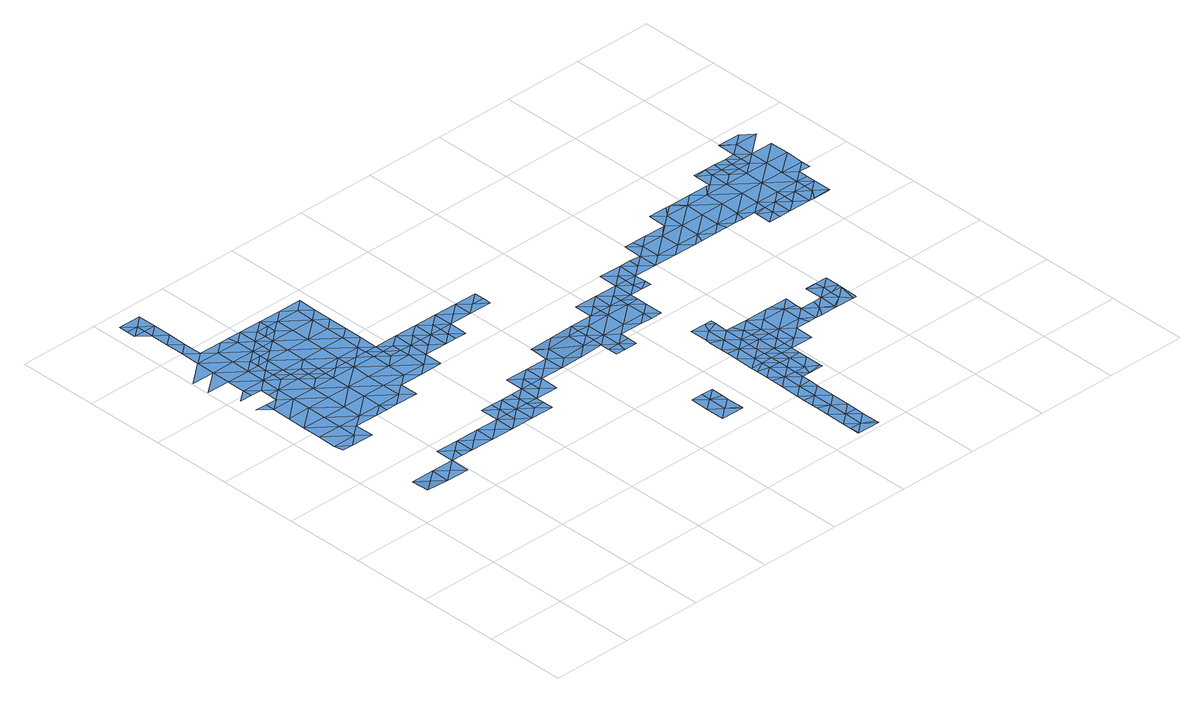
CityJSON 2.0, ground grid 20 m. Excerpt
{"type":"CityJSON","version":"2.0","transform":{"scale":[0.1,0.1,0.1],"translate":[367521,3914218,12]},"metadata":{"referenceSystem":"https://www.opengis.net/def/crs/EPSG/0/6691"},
"CityObjects":{
"waterbody1":{"type":"WaterBody","attributes":{"name":"9","class":"1140","function":"1","WaterBodyRiverFloodingRiskAttribute.description":"5","WaterBodyRiverFloodingRiskAttribute.rankOrg":"2","WaterBodyRiverFloodingRiskAttribute.adminType":"2","WaterBodyRiverFloodingRiskAttribute.scale":"L1"},"geometry":[{"type":"MultiSurface","lod":"1","boundaries":[[[0,1,2]],[[3,2,4]],[[2,1,4]],[[3,5,6]],[[1,7,4]],[[3,4,5]],[[5,8,6]],[[6,9,10]],[[11,12,13]],[[14,13,10]],[[13,15,11]],[[16,17,18]],[[19,4,7]],[[5,4,19]],[[6,8,9]],[[18,20,16]],[[5,21,8]],[[10,9,14]],[[22,23,24]],[[15,13,14]],[[5,19,21]],[[8,25,9]],[[16,26,23]],[[27,24,28]],[[21,25,8]],[[29,30,20]],[[26,16,20]],[[30,15,14]],[[29,15,30]],[[9,31,14]],[[23,32,24]],[[19,33,21]],[[25,31,9]],[[26,32,23]],[[26,20,30]],[[14,34,30]],[[24,35,28]],[[36,37,28]],[[34,14,31]],[[26,30,38]],[[39,36,28]],[[24,32,35]],[[38,40,26]],[[41,32,26]],[[36,42,37]],[[40,41,26]],[[21,33,43]],[[44,30,34]],[[45,43,33]],[[39,28,35]],[[38,30,44]],[[25,21,46]],[[47,37,42]],[[25,48,31]],[[41,49,32]],[[50,51,52]],[[46,21,43]],[[42,53,47]],[[49,54,32]],[[32,54,35]],[[31,48,34]],[[52,47,53]],[[55,38,44]],[[56,43,45]],[[52,57,50]],[[58,39,35]],[[25,46,48]],[[54,58,35]],[[44,34,59]],[[57,52,53]],[[60,55,44]],[[59,60,44]],[[36,39,61]],[[56,62,43]],[[63,34,48]],[[59,34,63]],[[55,60,64]],[[46,43,62]],[[54,65,58]],[[46,66,48]],[[67,59,63]],[[61,39,68]],[[39,58,68]],[[69,62,56]],[[65,70,58]],[[71,63,48]],[[46,62,66]],[[66,72,48]],[[73,61,68]],[[70,74,58]],[[75,68,58]],[[74,75,58]],[[67,63,76]],[[71,76,63]],[[69,77,62]],[[62,77,66]],[[73,68,78]],[[48,72,71]],[[78,68,75]],[[79,72,66]],[[77,79,66]],[[80,76,71]],[[81,82,75]],[[78,75,82]],[[71,72,83]],[[80,71,84]],[[85,78,82]],[[83,72,79]],[[81,86,82]],[[87,84,71]],[[77,88,79]],[[83,87,71]],[[89,86,81]],[[86,85,82]],[[90,84,87]],[[83,91,87]],[[83,79,92]],[[79,88,92]],[[93,90,87]],[[91,93,87]],[[83,94,91]],[[88,95,92]],[[83,92,94]],[[90,93,96]],[[97,91,94]],[[98,94,92]],[[95,98,92]],[[99,94,98]],[[97,94,99]],[[99,98,100]],[[98,101,100]],[[102,99,100]],[[102,100,103]],[[100,101,103]],[[101,104,103]],[[104,101,105]],[[106,103,104]],[[104,105,107]],[[108,106,104]],[[108,104,107]]]}]},
"waterbody2":{"type":"WaterBody","attributes":{"name":"9","class":"1140","function":"1","WaterBodyRiverFloodingRiskAttribute.description":"5","WaterBodyRiverFloodingRiskAttribute.rankOrg":"2","WaterBodyRiverFloodingRiskAttribute.adminType":"2","WaterBodyRiverFloodingRiskAttribute.scale":"L1"},"geometry":[{"type":"MultiSurface","lod":"1","boundaries":[[[109,110,111]],[[109,111,112]],[[113,114,115]],[[114,109,115]],[[110,116,111]],[[112,113,115]],[[116,112,111]],[[112,115,109]]]}]},
"waterbody3":{"type":"WaterBody","attributes":{"name":"9","class":"1140","function":"1","WaterBodyRiverFloodingRiskAttribute.description":"5","WaterBodyRiverFloodingRiskAttribute.rankOrg":"2","WaterBodyRiverFloodingRiskAttribute.adminType":"2","WaterBodyRiverFloodingRiskAttribute.scale":"L1"},"geometry":[{"type":"MultiSurface","lod":"1","boundaries":[[[117,118,116]],[[119,120,121]],[[116,118,122]],[[119,121,123]],[[117,124,118]],[[120,119,124]],[[124,119,123]],[[123,118,124]],[[122,118,123]]]}]},
"waterbody4":{"type":"WaterBody","attributes":{"name":"9","class":"1140","function":"1","WaterBodyRiverFloodingRiskAttribute.description":"5","WaterBodyRiverFloodingRiskAttribute.rankOrg":"1","WaterBodyRiverFloodingRiskAttribute.adminType":"2","WaterBodyRiverFloodingRiskAttribute.scale":"L1"},"geometry":[{"type":"MultiSurface","lod":"1","boundaries":[[[125,126,127]],[[126,125,51]],[[128,127,126]],[[51,50,126]],[[50,57,126]],[[128,126,57]]]}]},
"waterbody5":{"type":"WaterBody","attributes":{"name":"9","class":"1140","function":"1","WaterBodyRiverFloodingRiskAttribute.description":"5","WaterBodyRiverFloodingRiskAttribute.rankOrg":"1","WaterBodyRiverFloodingRiskAttribute.adminType":"2","WaterBodyRiverFloodingRiskAttribute.scale":"L1"},"geometry":[{"type":"MultiSurface","lod":"1","boundaries":[[[129,130,131]],[[120,132,121]],[[133,132,120]],[[132,133,130]],[[133,131,130]],[[133,134,131]],[[135,134,136]],[[137,134,135]],[[138,137,135]],[[139,140,138]],[[130,121,132]],[[137,131,134]],[[136,139,135]],[[135,139,138]],[[137,129,131]]]}]},
"waterbody6":{"type":"WaterBody","attributes":{"name":"9","class":"1140","function":"1","WaterBodyRiverFloodingRiskAttribute.description":"5","WaterBodyRiverFloodingRiskAttribute.rankOrg":"1","WaterBodyRiverFloodingRiskAttribute.adminType":"2","WaterBodyRiverFloodingRiskAttribute.scale":"L1"},"geometry":[{"type":"MultiSurface","lod":"1","boundaries":[[[141,142,143]],[[141,143,144]],[[144,84,141]],[[90,96,141]],[[96,145,141]],[[146,147,148]],[[149,148,147]],[[150,149,89]],[[151,152,150]],[[153,154,155]],[[142,156,152]],[[153,156,154]],[[157,154,156]],[[142,157,156]],[[145,157,142]],[[142,141,145]],[[142,152,143]],[[143,152,158]],[[158,152,151]],[[70,158,151]],[[159,158,70]],[[160,158,159]],[[161,160,159]],[[161,64,160]],[[55,64,161]],[[40,55,161]],[[40,38,55]],[[49,41,159]],[[65,49,159]],[[49,65,54]],[[81,75,151]],[[151,89,81]],[[150,89,151]],[[155,146,148]],[[153,155,148]],[[153,148,149]],[[150,153,149]],[[152,153,150]],[[156,153,152]],[[149,86,89]],[[85,86,149]],[[147,85,149]],[[151,75,74]],[[161,41,40]],[[64,162,160]],[[160,162,144]],[[161,159,41]],[[159,70,65]],[[74,70,151]],[[160,143,158]],[[144,143,160]],[[80,84,144]],[[80,144,76]],[[162,76,144]],[[162,64,60]],[[60,59,67]],[[60,67,162]],[[67,76,162]],[[90,141,84]]]}]},
"waterbody7":{"type":"WaterBody","attributes":{"name":"9","class":"1140","function":"1","WaterBodyRiverFloodingRiskAttribute.description":"5","WaterBodyRiverFloodingRiskAttribute.rankOrg":"2","WaterBodyRiverFloodingRiskAttribute.adminType":"2","WaterBodyRiverFloodingRiskAttribute.scale":"L1"},"geometry":[{"type":"MultiSurface","lod":"1","boundaries":[[[140,163,164]],[[165,166,167]],[[137,164,167]],[[168,166,165]],[[130,129,166]],[[164,137,138]],[[167,164,169]],[[167,166,137]],[[129,137,166]],[[130,166,168]],[[138,140,164]],[[164,163,169]]]}]},
"waterbody8":{"type":"WaterBody","attributes":{"name":"9","class":"1140","function":"1","WaterBodyRiverFloodingRiskAttribute.description":"5","WaterBodyRiverFloodingRiskAttribute.rankOrg":"1","WaterBodyRiverFloodingRiskAttribute.adminType":"2","WaterBodyRiverFloodingRiskAttribute.scale":"L1"},"geometry":[{"type":"MultiSurface","lod":"1","boundaries":[[[170,171,172]],[[140,172,163]],[[140,173,172]],[[173,170,172]],[[171,163,172]]]}]},
"waterbody9":{"type":"WaterBody","attributes":{"name":"9","class":"1140","function":"1","WaterBodyRiverFloodingRiskAttribute.description":"5","WaterBodyRiverFloodingRiskAttribute.rankOrg":"1","WaterBodyRiverFloodingRiskAttribute.adminType":"2","WaterBodyRiverFloodingRiskAttribute.scale":"L1"},"geometry":[{"type":"MultiSurface","lod":"1","boundaries":[[[174,108,175]],[[108,176,175]],[[175,177,174]],[[178,103,179]],[[93,97,180]],[[103,181,179]],[[106,181,103]],[[174,179,181]],[[180,182,96]],[[102,103,178]],[[93,180,96]],[[176,177,175]],[[97,99,180]],[[179,182,178]],[[106,108,181]],[[180,99,182]],[[99,178,182]],[[178,99,102]],[[91,97,93]],[[174,181,108]]]}]},
"waterbody10":{"type":"WaterBody","attributes":{"name":"9","class":"1140","function":"1","WaterBodyRiverFloodingRiskAttribute.description":"5","WaterBodyRiverFloodingRiskAttribute.rankOrg":"2","WaterBodyRiverFloodingRiskAttribute.adminType":"2","WaterBodyRiverFloodingRiskAttribute.scale":"L1"},"geometry":[{"type":"MultiSurface","lod":"1","boundaries":[[[171,170,183]],[[184,185,186]],[[184,187,185]],[[187,188,189]],[[170,190,183]],[[191,185,192]],[[192,185,193]],[[194,195,193]],[[195,192,193]],[[192,196,191]],[[197,187,189]],[[194,193,198]],[[197,189,199]],[[163,171,183]],[[200,192,195]],[[189,188,170]],[[170,188,190]],[[187,190,188]],[[200,196,192]],[[186,185,191]],[[193,185,197]],[[187,197,185]],[[193,199,198]],[[197,199,193]],[[201,163,183]],[[190,201,183]]]}]},
"waterbody11":{"type":"WaterBody","attributes":{"name":"9","class":"1140","function":"1","WaterBodyRiverFloodingRiskAttribute.description":"5","WaterBodyRiverFloodingRiskAttribute.rankOrg":"1","WaterBodyRiverFloodingRiskAttribute.adminType":"2","WaterBodyRiverFloodingRiskAttribute.scale":"L1"},"geometry":[{"type":"MultiSurface","lod":"1","boundaries":[[[202,203,204]],[[203,205,206]],[[207,205,203]],[[208,206,209]],[[203,206,204]],[[203,210,207]],[[211,209,206]],[[203,212,210]],[[202,212,203]],[[211,206,205]],[[206,208,204]]]}]},
"waterbody12":{"type":"WaterBody","attributes":{"name":"9","class":"1140","function":"1","WaterBodyRiverFloodingRiskAttribute.description":"5","WaterBodyRiverFloodingRiskAttribute.rankOrg":"2","WaterBodyRiverFloodingRiskAttribute.adminType":"2","WaterBodyRiverFloodingRiskAttribute.scale":"L1"},"geometry":[{"type":"MultiSurface","lod":"1","boundaries":[[[213,214,215]],[[215,214,177]],[[176,216,215]],[[216,213,215]],[[176,215,177]]]}]},
"waterbody13":{"type":"WaterBody","attributes":{"name":"9","class":"1140","function":"1","WaterBodyRiverFloodingRiskAttribute.description":"5","WaterBodyRiverFloodingRiskAttribute.rankOrg":"2","WaterBodyRiverFloodingRiskAttribute.adminType":"2","WaterBodyRiverFloodingRiskAttribute.scale":"L1"},"geometry":[{"type":"MultiSurface","lod":"1","boundaries":[[[217,218,219]],[[218,220,219]],[[219,220,221]],[[219,221,222]],[[223,224,225]],[[226,224,223]],[[227,228,226]],[[228,227,220]],[[220,227,229]],[[230,229,227]],[[227,223,231]],[[232,233,234]],[[234,233,235]],[[236,234,235]],[[237,236,235]],[[238,237,239]],[[239,237,235]],[[240,239,235]],[[241,242,243]],[[244,236,237]],[[223,245,231]],[[240,233,246]],[[223,237,245]],[[226,223,227]],[[218,228,220]],[[220,247,221]],[[229,247,220]],[[248,249,250]],[[245,237,238]],[[243,242,248]],[[248,242,249]],[[225,244,237]],[[249,242,222]],[[230,227,231]],[[242,219,222]],[[241,251,242]],[[233,240,235]],[[251,219,242]],[[217,219,251]],[[223,225,237]]]}]},
"waterbody14":{"type":"WaterBody","attributes":{"name":"9","class":"1140","function":"1","WaterBodyRiverFloodingRiskAttribute.description":"5","WaterBodyRiverFloodingRiskAttribute.rankOrg":"1","WaterBodyRiverFloodingRiskAttribute.adminType":"2","WaterBodyRiverFloodingRiskAttribute.scale":"L1"},"geometry":[{"type":"MultiSurface","lod":"1","boundaries":[[[252,253,254]],[[255,256,257]],[[254,258,259]],[[254,260,258]],[[257,260,254]],[[261,262,260]],[[257,254,263]],[[264,200,195]],[[200,264,196]],[[194,198,265]],[[262,266,258]],[[267,268,269]],[[260,257,265]],[[265,261,260]],[[270,271,272]],[[271,261,265]],[[271,270,261]],[[257,264,265]],[[198,271,265]],[[257,256,264]],[[256,196,264]],[[273,258,266]],[[253,263,254]],[[271,268,272]],[[259,252,254]],[[258,260,262]],[[255,257,263]],[[268,271,269]],[[269,271,198]],[[265,195,194]],[[264,195,265]],[[273,259,258]],[[274,253,252]]]}]},
"waterbody15":{"type":"WaterBody","attributes":{"name":"9","class":"1140","function":"1","WaterBodyRiverFloodingRiskAttribute.description":"5","WaterBodyRiverFloodingRiskAttribute.rankOrg":"2","WaterBodyRiverFloodingRiskAttribute.adminType":"2","WaterBodyRiverFloodingRiskAttribute.scale":"L1"},"geometry":[{"type":"MultiSurface","lod":"1","boundaries":[[[256,275,276]],[[256,255,275]],[[255,263,275]],[[263,253,277]],[[263,277,278]],[[275,263,278]],[[275,278,276]],[[278,277,279]],[[277,274,279]],[[253,274,277]]]}]},
"waterbody16":{"type":"WaterBody","attributes":{"name":"9","class":"1140","function":"1","WaterBodyRiverFloodingRiskAttribute.description":"5","WaterBodyRiverFloodingRiskAttribute.rankOrg":"1","WaterBodyRiverFloodingRiskAttribute.adminType":"2","WaterBodyRiverFloodingRiskAttribute.scale":"L1"},"geometry":[{"type":"MultiSurface","lod":"1","boundaries":[[[280,281,236]],[[282,280,283]],[[281,280,282]],[[244,280,236]],[[284,285,286]],[[285,284,281]],[[284,232,281]],[[244,287,280]],[[283,287,288]],[[225,287,244]],[[283,280,287]],[[234,281,232]],[[281,234,236]],[[282,285,281]]]}]},
"waterbody17":{"type":"WaterBody","attributes":{"name":"9","class":"1140","function":"1","WaterBodyRiverFloodingRiskAttribute.description":"5","WaterBodyRiverFloodingRiskAttribute.rankOrg":"2","WaterBodyRiverFloodingRiskAttribute.adminType":"2","WaterBodyRiverFloodingRiskAttribute.scale":"L1"},"geometry":[{"type":"MultiSurface","lod":"1","boundaries":[[[289,290,291]],[[291,290,292]],[[293,291,292]],[[290,289,284]],[[284,286,290]],[[294,295,292]],[[294,296,297]],[[292,298,296]],[[295,293,292]],[[290,298,292]],[[290,299,298]],[[232,284,289]],[[286,299,290]],[[296,294,292]]]}]},
"waterbody18":{"type":"WaterBody","attributes":{"name":"9","class":"1140","function":"1","WaterBodyRiverFloodingRiskAttribute.description":"5","WaterBodyRiverFloodingRiskAttribute.rankOrg":"2","WaterBodyRiverFloodingRiskAttribute.adminType":"2","WaterBodyRiverFloodingRiskAttribute.scale":"L1"},"geometry":[{"type":"MultiSurface","lod":"1","boundaries":[[[279,300,301]],[[279,302,300]],[[300,303,301]],[[302,304,300]],[[300,304,303]],[[304,305,303]],[[305,306,303]],[[304,307,305]],[[308,306,305]],[[305,307,308]],[[308,307,309]],[[308,310,311]],[[309,307,312]],[[308,309,310]],[[313,311,310]],[[312,314,309]],[[315,310,309]],[[316,313,310]],[[315,316,310]],[[317,314,312]],[[315,309,314]],[[318,315,314]],[[316,315,319]],[[320,318,314]],[[314,317,320]],[[321,320,317]],[[319,315,322]],[[322,315,318]],[[321,323,320]],[[324,322,318]],[[325,322,324]],[[326,318,320]],[[327,325,324]],[[328,326,320]],[[320,323,328]],[[318,329,324]],[[326,329,318]],[[323,330,328]],[[329,331,324]],[[327,324,331]],[[328,330,332]],[[329,333,331]],[[332,334,328]],[[328,335,326]],[[335,329,326]],[[336,333,329]],[[337,334,332]],[[328,334,335]],[[338,336,329]],[[335,338,329]],[[334,337,339]],[[340,334,339]],[[334,341,335]],[[338,342,336]],[[341,338,335]],[[340,339,343]],[[334,340,341]],[[342,338,344]],[[341,345,338]],[[343,346,340]],[[338,345,344]],[[347,348,344]],[[349,341,340]],[[348,350,351]],[[344,345,347]],[[352,349,340]],[[340,346,352]],[[347,350,348]],[[341,349,345]],[[345,353,347]],[[346,354,352]],[[355,350,347]],[[349,356,345]],[[354,357,352]],[[345,356,353]],[[347,353,355]],[[350,355,358]],[[359,349,352]],[[360,353,356]],[[352,357,359]],[[349,361,356]],[[356,362,360]],[[357,363,359]],[[364,349,359]],[[361,362,356]],[[363,365,359]],[[361,349,364]],[[365,366,359]],[[362,367,368]],[[364,359,369]],[[361,367,362]],[[369,359,366]],[[367,370,368]],[[371,372,370]],[[367,371,370]],[[364,373,361]],[[372,371,374]],[[375,373,364]],[[364,369,375]],[[376,375,369]],[[361,377,367]],[[378,374,371]],[[361,373,377]],[[379,378,371]],[[371,367,379]]]}]},
"waterbody19":{"type":"WaterBody","attributes":{"name":"9","class":"1140","function":"1","WaterBodyRiverFloodingRiskAttribute.description":"5","WaterBodyRiverFloodingRiskAttribute.rankOrg":"1","WaterBodyRiverFloodingRiskAttribute.adminType":"2","WaterBodyRiverFloodingRiskAttribute.scale":"L1"},"geometry":[{"type":"MultiSurface","lod":"1","boundaries":[[[380,381,382]],[[302,383,304]],[[381,304,383]],[[382,381,383]],[[384,302,279]],[[302,384,383]],[[384,274,383]],[[382,383,274]]]}]},
"waterbody20":{"type":"WaterBody","attributes":{"name":"9","class":"1140","function":"1","WaterBodyRiverFloodingRiskAttribute.description":"5","WaterBodyRiverFloodingRiskAttribute.rankOrg":"1","WaterBodyRiverFloodingRiskAttribute.adminType":"2","WaterBodyRiverFloodingRiskAttribute.scale":"L1"},"geometry":[{"type":"MultiSurface","lod":"1","boundaries":[[[385,386,387]],[[388,389,390]],[[389,388,391]],[[286,391,388]],[[392,393,394]],[[293,295,392]],[[299,388,298]],[[295,294,395]],[[395,396,397]],[[398,399,400]],[[401,399,398]],[[294,297,395]],[[232,289,402]],[[401,403,399]],[[402,394,246]],[[402,392,394]],[[399,403,404]],[[405,406,407]],[[402,291,392]],[[392,291,293]],[[296,298,390]],[[297,296,390]],[[233,232,402]],[[289,291,402]],[[408,406,409]],[[407,406,408]],[[408,410,407]],[[408,411,410]],[[395,397,410]],[[295,395,410]],[[411,295,410]],[[411,392,295]],[[246,233,402]],[[400,399,412]],[[399,404,390]],[[413,414,389]],[[298,388,390]],[[299,286,388]],[[403,396,404]],[[385,387,415]],[[297,390,404]],[[416,393,392]],[[396,297,404]],[[395,297,396]],[[417,412,387]],[[412,418,387]],[[418,419,387]],[[417,387,386]],[[419,415,387]],[[414,413,418]],[[414,418,412]],[[414,412,399]],[[414,399,390]],[[416,392,411]],[[416,411,420]],[[420,411,421]],[[421,411,408]],[[421,408,409]],[[414,390,389]]]}]},
"waterbody21":{"type":"WaterBody","attributes":{"name":"9","class":"1140","function":"1","WaterBodyRiverFloodingRiskAttribute.description":"5","WaterBodyRiverFloodingRiskAttribute.rankOrg":"2","WaterBodyRiverFloodingRiskAttribute.adminType":"2","WaterBodyRiverFloodingRiskAttribute.scale":"L1"},"geometry":[{"type":"MultiSurface","lod":"1","boundaries":[[[422,386,385]],[[423,422,415]],[[422,385,415]],[[422,424,425]],[[425,386,422]],[[426,424,423]],[[422,423,424]]]}]},
"waterbody22":{"type":"WaterBody","attributes":{"name":"9","class":"1140","function":"1","WaterBodyRiverFloodingRiskAttribute.description":"5","WaterBodyRiverFloodingRiskAttribute.rankOrg":"1","WaterBodyRiverFloodingRiskAttribute.adminType":"2","WaterBodyRiverFloodingRiskAttribute.scale":"L1"},"geometry":[{"type":"MultiSurface","lod":"1","boundaries":[[[425,427,386]],[[425,428,427]],[[429,427,430]],[[431,386,427]],[[427,428,430]],[[428,425,424]],[[431,429,432]],[[427,429,431]]]}]},
"waterbody23":{"type":"WaterBody","attributes":{"name":"9","class":"1140","function":"1","WaterBodyRiverFloodingRiskAttribute.description":"5","WaterBodyRiverFloodingRiskAttribute.rankOrg":"1","WaterBodyRiverFloodingRiskAttribute.adminType":"2","WaterBodyRiverFloodingRiskAttribute.scale":"L1"},"geometry":[{"type":"MultiSurface","lod":"1","boundaries":[[[433,434,357]],[[434,435,365]],[[365,363,434]],[[435,436,437]],[[357,438,433]],[[343,339,439]],[[363,357,434]],[[440,441,442]],[[442,441,443]],[[441,439,443]],[[343,439,441]],[[343,441,346]],[[354,438,357]],[[436,434,433]],[[435,434,436]],[[441,440,346]],[[354,346,438]],[[440,438,346]],[[440,433,438]]]}]},
"waterbody24":{"type":"WaterBody","attributes":{"name":"9","class":"1140","function":"1","WaterBodyRiverFloodingRiskAttribute.description":"5","WaterBodyRiverFloodingRiskAttribute.rankOrg":"1","WaterBodyRiverFloodingRiskAttribute.adminType":"2","WaterBodyRiverFloodingRiskAttribute.scale":"L1"},"geometry":[{"type":"MultiSurface","lod":"1","boundaries":[[[444,355,360]],[[360,362,444]],[[353,360,355]],[[362,368,444]],[[444,445,358]],[[358,355,444]],[[368,445,444]],[[370,445,368]]]}]}
},
"vertices":[
[61,713,5],[85,712,5],[57,736,5],[58,782,5],[114,735,5],[114,781,5],[58,828,5],[142,711,5],[115,827,5],[116,874,5],[59,874,5],[60,944,5],[32,944,5],[60,921,5],[116,920,5],[88,943,5],[61,1013,5],[32,990,5],[61,990,5],[142,758,5],[89,989,5],[171,780,5],[5,1060,5],[62,1059,5],[62,1105,5],[172,826,5],[118,1012,5],[6,1106,5],[63,1152,5],[89,966,5],[117,966,5],[172,873,5],[118,1058,5],[199,757,5],[173,919,5],[119,1105,5],[92,1174,5],[64,1198,5],[146,989,5],[120,1151,5],[146,1012,5],[146,1035,5],[92,1221,5],[228,779,5],[174,965,5],[228,756,5],[229,826,5],[64,1244,5],[229,872,5],[147,1058,5],[65,1313,5],[37,1314,5],[65,1290,5],[93,1267,5],[147,1081,5],[174,988,5],[256,756,5],[94,1313,5],[176,1104,5],[202,942,5],[202,965,5],[149,1173,5],[285,779,5],[230,918,5],[203,988,5],[176,1081,5],[285,825,5],[230,941,5],[177,1150,5],[313,755,5],[204,1080,5],[287,917,5],[286,871,5],[172,1173,5],[204,1103,5],[205,1126,5],[259,941,5],[313,801,5],[205,1173,5],[342,824,5],[287,940,5],[233,1126,5],[233,1149,5],[343,870,5],[315,940,5],[262,1172,5],[262,1149,5],[344,916,5],[370,800,5],[261,1126,5],[344,939,5],[372,893,5],[399,823,5],[372,916,5],[400,869,5],[427,800,5],[372,939,5],[400,892,5],[428,846,5],[428,892,5],[456,868,5],[484,845,5],[457,892,5],[485,891,5],[513,868,5],[513,845,5],[514,891,5],[541,844,5],[542,890,5],
[138,480,7],[195,479,7],[167,503,7],[139,526,7],[82,527,7],[82,481,9],[110,504,7],[196,526,7],
[222,525,7],[225,548,7],[281,548,7],[309,524,7],[310,570,7],[196,572,7],[253,571,7],[253,525,7],
[37,1337,5],[66,1336,5],[38,1360,5],[94,1359,5],
[395,569,7],[367,569,7],[395,546,7],[338,547,7],[366,523,7],[423,522,7],[452,545,7],[480,521,7],[424,569,7],[452,568,7],[480,547,7],[480,568,7],
[344,963,5],[345,1009,5],[288,1010,5],[287,963,5],[373,985,5],[376,1170,5],[319,1171,5],[347,1147,5],[290,1148,5],[289,1102,5],[233,1103,5],[289,1056,5],[346,1101,5],[374,1078,5],[375,1124,5],[346,1055,5],[374,1031,5],[232,1057,5],[175,1058,5],[231,1010,5],[175,1011,5],[231,964,5],
[481,614,7],[452,591,7],[396,615,7],[396,592,7],[424,615,7],[367,616,7],[453,614,7],
[538,613,7],[509,613,7],[509,590,7],[537,567,7],
[543,937,5],[571,913,5],[599,890,5],[599,936,5],[457,915,5],[486,937,5],[400,916,5],[514,914,5],[429,938,5],
[510,637,7],[596,699,7],[624,681,7],[596,705,7],[595,658,7],[567,636,7],[595,612,7],[539,659,7],[653,704,9],[681,680,12],[680,634,12],[709,634,12],[709,657,12],[710,703,12],[623,635,7],[708,611,12],[651,611,9],[709,680,12],[482,660,7],
[760,302,12],[732,310,12],[760,286,12],[703,287,12],[731,264,12],[704,333,12],[760,243,12],[760,240,12],[733,333,12],[703,241,12],[761,332,12],
[656,910,5],[656,935,5],[627,912,5],[656,889,5],
[927,74,11],[928,99,11],[899,76,11],[900,122,11],[871,100,11],[870,53,11],[901,215,11],[930,216,11],[930,237,11],[929,191,11],[900,169,11],[929,145,11],[872,146,11],[872,172,11],[872,192,11],[931,330,11],[903,330,12],[931,307,11],[903,307,12],[931,284,11],[902,261,12],[874,270,12],[874,285,12],[874,315,12],[927,14,11],[898,30,11],[927,6,11],[930,261,11],[873,238,11],[874,331,12],[872,133,11],[871,7,11],[870,30,11],[870,7,11],[927,53,11],
[880,679,12],[852,701,11],[851,678,12],[795,702,11],[766,702,12],[794,679,12],[851,632,12],[879,654,12],[794,632,12],[765,610,12],[822,609,12],[823,701,11],[738,679,12],[737,633,12],[851,608,12],[708,564,12],[733,564,12],[708,588,12],[765,589,12],[736,587,12],[764,563,12],[879,608,12],[880,700,11],
[795,725,11],[767,748,11],[852,724,11],[824,748,11],[881,747,11],
[959,260,10],[959,306,10],[987,283,10],[987,243,10],[960,330,10],[988,307,10],[988,329,10],[950,237,10],[987,237,10],
[932,353,11],[960,353,10],[932,376,11],[961,399,10],[932,399,11],[961,422,10],[933,422,11],[989,398,10],[989,422,10],[989,375,10],[988,352,10],
[909,769,11],[881,793,11],[909,746,11],[938,792,10],[937,746,10],[966,769,9],[966,792,10],[994,745,9],[995,791,9],[1023,768,9],[1024,814,9],[996,837,9],[1051,744,9],[1018,837,9],[1080,767,9],[1080,813,9],[1052,837,9],[1108,743,9],[1137,812,9],[1104,836,9],[1136,766,9],[1126,743,9],[1109,836,9],[1165,743,9],[1138,858,9],[1110,882,9],[1194,811,9],[1156,881,9],[1193,765,9],[1195,858,9],[1198,742,9],[1167,881,9],[1221,742,9],[1175,881,9],[1250,764,9],[1251,811,9],[1223,880,9],[1244,741,9],[1251,857,9],[1278,741,9],[1307,764,9],[1308,810,9],[1271,880,9],[1306,740,9],[1280,879,9],[1308,856,9],[1335,740,9],[1309,902,9],[1281,922,9],[1364,809,9],[1312,925,9],[1281,926,9],[1364,763,9],[1337,879,9],[1363,740,9],[1337,902,9],[1365,855,9],[1392,739,9],[1338,925,9],[1420,762,9],[1365,878,9],[1422,854,9],[1394,878,9],[1420,739,9],[1421,808,9],[1448,738,9],[1449,761,9],[1422,900,9],[1394,901,9],[1449,785,9],[1394,924,9],[1423,947,9],[1395,968,9],[1479,853,9],[1395,970,9],[1478,807,9],[1478,784,9],[1479,900,9],[1452,969,9],[1480,946,9],
[937,700,11],[937,715,11],[912,700,11],[909,723,11],[881,746,11],
[1159,379,10],[1160,419,10],[1131,396,10],[1017,352,10],[1046,374,10],[1017,398,10],[1045,328,10],[904,400,12],[876,406,12],[875,377,12],[961,445,10],[990,468,10],[949,468,11],[1104,466,10],[1075,443,10],[1103,435,10],[1061,467,10],[903,353,12],[1047,467,10],[1018,444,10],[934,515,12],[915,515,12],[934,501,12],[905,492,12],[877,516,12],[933,469,11],[905,446,12],[1103,420,10],[1081,374,10],[1074,397,10],[1159,373,10],[876,423,12],[1138,419,10],[1102,374,10],[1116,373,10],[876,459,12],[877,469,12],
[1188,395,10],[1208,372,10],[1217,418,10],[1188,419,10],[1216,372,10],
[1189,442,10],[1217,428,10],[1188,465,10],[1217,464,10],[1160,464,10],[1160,465,10],
[1391,693,9],[1420,716,9],[1448,694,9],[1403,693,9],[1448,692,9],[1363,716,9],[1278,735,9],[1334,694,9],[1306,717,9],[1306,694,9],[1277,695,9],
[1366,901,9],[1370,924,9]
]}
